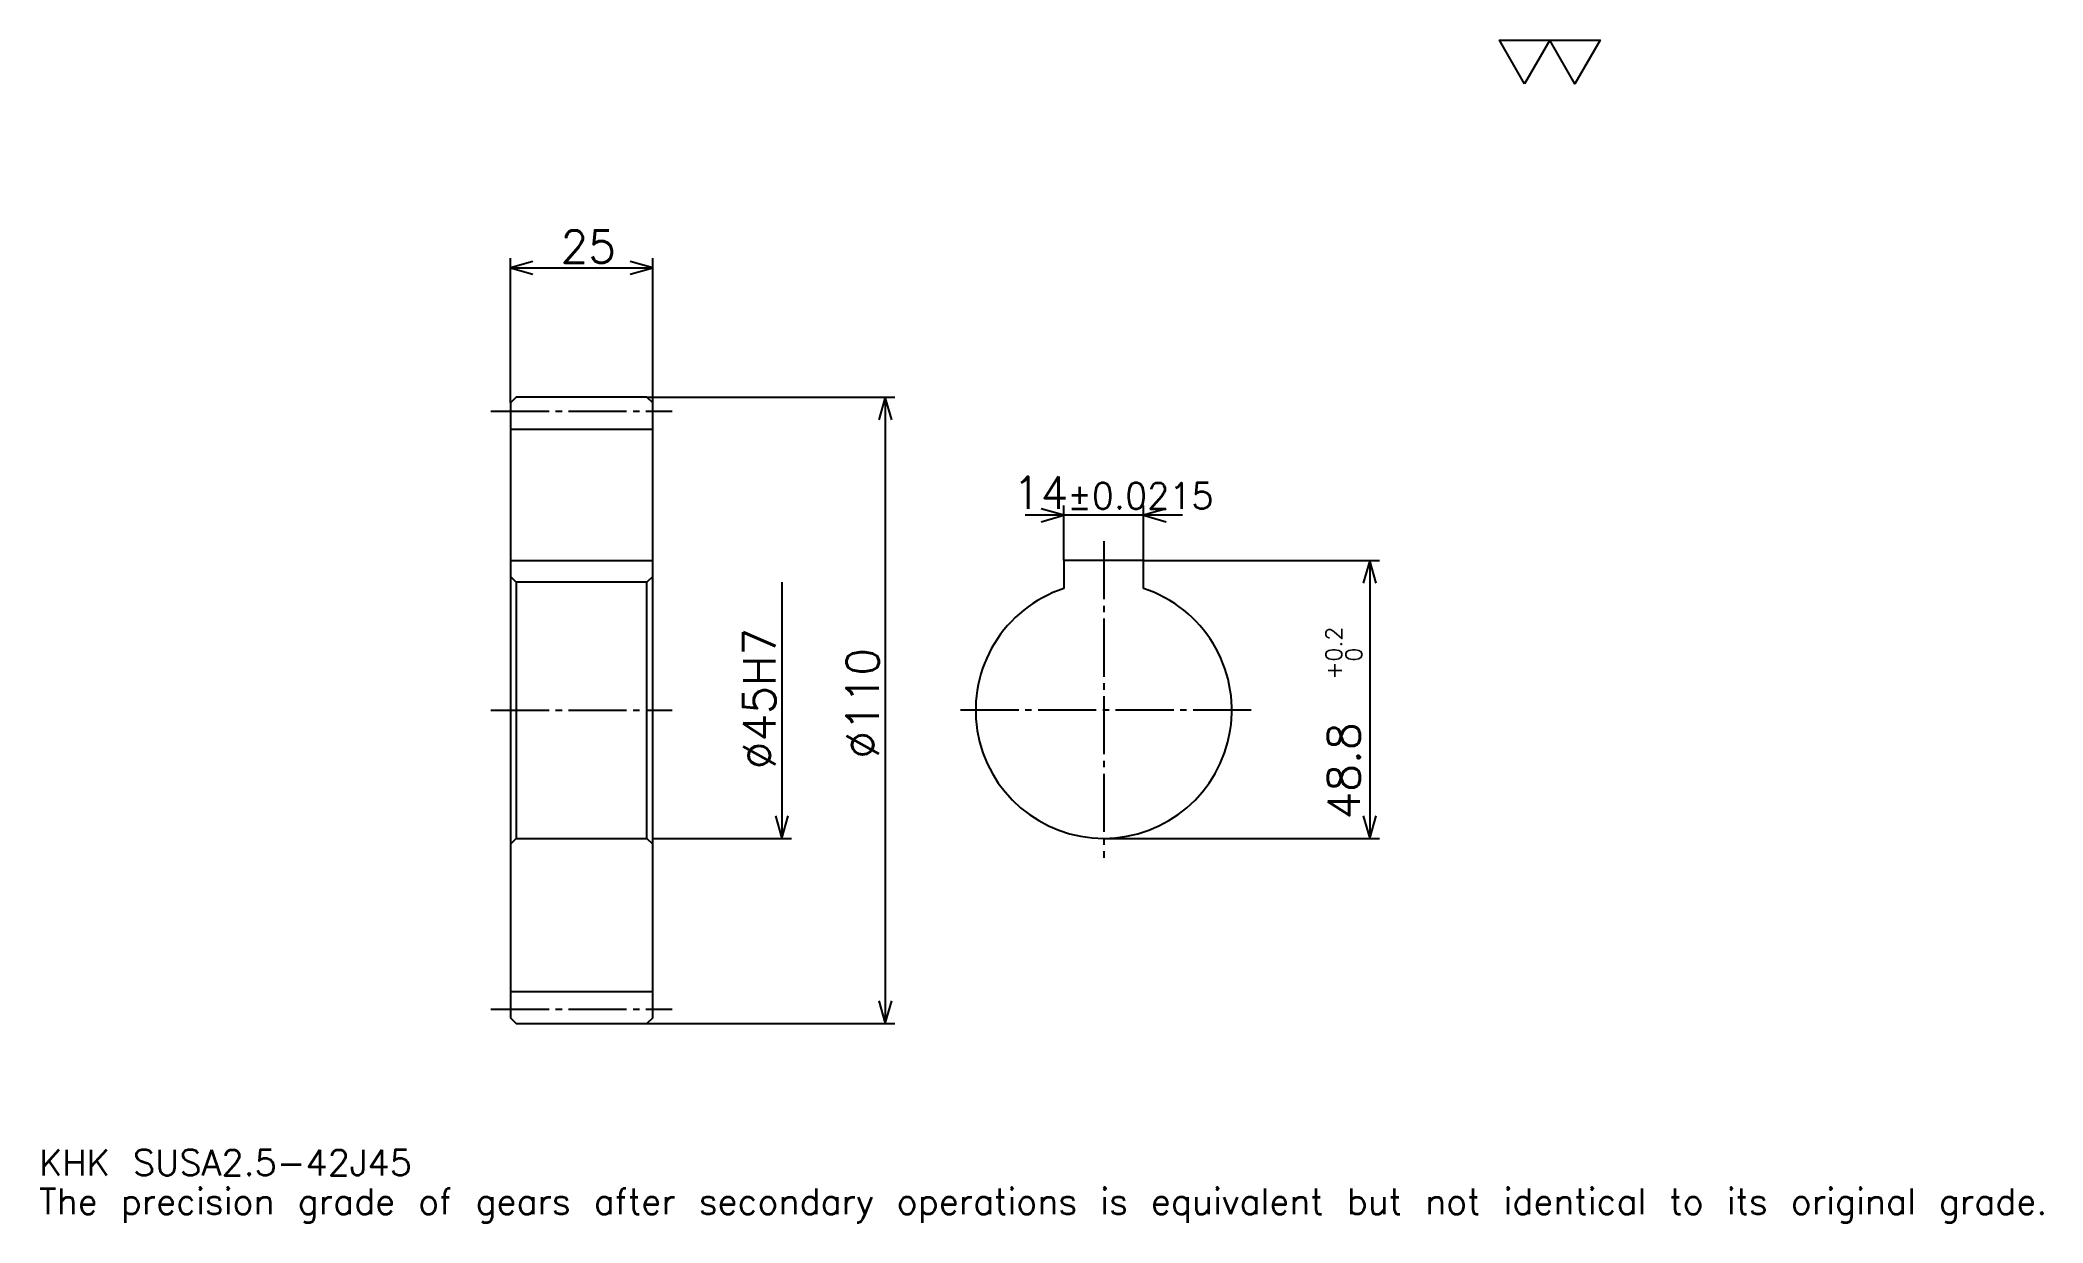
# Model space of a CAD drawing. Extents: x 12 to 363, y 4 to 212.
import ezdxf

# ---------------------------------------------------------------- set-up
doc = ezdxf.new("R2010")
doc.units = 0
doc.linetypes.add('DASHDOT', pattern=[13.614131, 10.210598, -1.134511, 1.134511, -1.134511])
doc.layers.get('0').update_dxf_attribs({"linetype": 'CONTINUOUS'})
doc.layers.add('DASHDOT', color=6, linetype='DASHDOT')
doc.styles.add('KANJI', font='TXT', dxfattribs={"bigfont": 'BIGFONT'})

msp = doc.modelspace()

# ---------------------------------------------------------------- linework, layer by layer
at = {"color": 5}
for p, q in [((94.142662, 149.188171), (94.142662, 173.580154)), ((119.142662, 149.188171), (119.142662, 173.580154)), ((94.142662, 171.878387), (119.142662, 171.878387)), ((94.142662, 148.188171), (94.142662, 149.188171)), ((118.142662, 149.188171), (119.142662, 149.188171)), ((119.142662, 149.188171), (161.686829, 149.188171)), ((119.142662, 148.188171), (119.142662, 149.188171)), ((159.985046, 149.188171), (159.985046, 39.188171)), ((212.175262, 128.429749), (184.561127, 128.429749)), ((191.368195, 120.488174), (191.368195, 130.131516)), ((205.368195, 120.488174), (205.368195, 130.131516)), ((205.368195, 120.488174), (246.777863, 120.488174)), ((245.07608, 120.488174), (245.07608, 71.688171)), ((141.832886, 116.688171), (141.832886, 71.688171)), ((119.142662, 71.688171), (143.534637, 71.688171)), ((198.368195, 71.688171), (246.777863, 71.688171)), ((118.142662, 39.188171), (119.142662, 39.188171)), ((119.142662, 39.188171), (161.686829, 39.188171))]:
    msp.add_line(p, q, dxfattribs=at)
at = {"color": 4}
for p, q in [((94.142662, 143.563171), (119.142662, 143.563171)), ((94.142662, 120.488174), (119.142662, 120.488174)), ((119.142662, 117.688171), (118.142662, 116.688171)), ((94.142662, 70.688171), (95.142662, 71.688171)), ((119.142662, 70.688171), (118.142662, 71.688171)), ((94.142662, 44.813171), (119.142662, 44.813171))]:
    msp.add_line(p, q, dxfattribs=at)
at = {"color": 7}
msp.add_lwpolyline([(272.282623, 204.21196), (267.858032, 211.881256), (285.556396, 211.881256), (281.131805, 204.21196), (276.707214, 211.881256), (272.282623, 204.21196)], dxfattribs=at)
at = {"color": 5}
for points in [[(98.113449, 173.012909), (94.142662, 171.878387), (98.113449, 170.743866)], [(115.171875, 170.743866), (119.142662, 171.878387), (115.171875, 173.012909)], [(161.119568, 145.217377), (159.985046, 149.188171), (158.85054, 145.217377)], [(187.397415, 127.295242), (191.368195, 128.429749), (187.397415, 129.564255)], [(209.338989, 129.564255), (205.368195, 128.429749), (209.338989, 127.295242)], [(246.210602, 116.51738), (245.07608, 120.488174), (243.941589, 116.51738)], [(140.698364, 75.658958), (141.832886, 71.688171), (142.967392, 75.658958)], [(243.941589, 75.658958), (245.07608, 71.688171), (246.210602, 75.658958)], [(158.85054, 43.158958), (159.985046, 39.188171), (161.119568, 43.158958)]]:
    msp.add_lwpolyline(points, dxfattribs=at)
at = {"color": 4}
for points in [[(94.142662, 70.688171), (94.142662, 40.188171), (95.142662, 39.188171), (118.142662, 39.188171), (119.142662, 40.188171), (119.142662, 148.188171), (118.142662, 149.188171), (95.142662, 149.188171), (94.142662, 148.188171), (94.142662, 70.688171)], [(205.368195, 115.571579), (205.368195, 120.488174), (191.368195, 120.488174), (191.368195, 115.571579)], [(94.142662, 117.688171), (95.142662, 116.688171), (95.142662, 71.688171), (118.142662, 71.688171), (118.142662, 116.688171), (95.142662, 116.688171)]]:
    msp.add_lwpolyline(points, dxfattribs=at)
msp.add_arc((198.368195, 94.188171), 22.5, 108.12620381, 71.87379619, dxfattribs=at)
at = {"layer": 'DASHDOT', "color": 7}
for p, q in [((90.739128, 146.688171), (122.546196, 146.688171)), ((198.368195, 123.891708), (198.368195, 68.284637)), ((90.739128, 94.188171), (122.546196, 94.188171)), ((224.271729, 94.188171), (172.464676, 94.188171)), ((90.739128, 41.688171), (122.546196, 41.688171))]:
    msp.add_line(p, q, dxfattribs=at)

# ---------------------------------------------------------------- texts
at = {"color": 7, "style": 'KANJI'}
for s, height, p in [('25', 5.672554, (102.955505, 172.785995)), ('14', 5.672554, (182.40451, 129.564255)), ('%%p0.0215', 4.538043, (191.990433, 129.564255)), ('KHK SUSA2.5-42J45', 4.538043, (11.345109, 12.47962)), ('The precision grade of gears after secondary operations is equivalent but not identical to its original grade.', 4.538043, (11.345109, 5.672554))]:
    msp.add_text(s, height=height, dxfattribs=at).set_placement(p)
for s, height, p in [('%%c45H7', 5.672554, (140.698364, 83.835754)), ('0.2', 2.836277, (240.197693, 102.763374)), ('%%c110', 5.672554, (158.85054, 85.679337)), ('+', 2.836277, (240.197693, 99.586746)), ('0', 2.836277, (243.714661, 102.763374)), ('48.8', 5.672554, (243.374329, 75.033691))]:
    msp.add_text(s, height=height, rotation=90, dxfattribs=at).set_placement(p)

doc.saveas('drawing.dxf')
